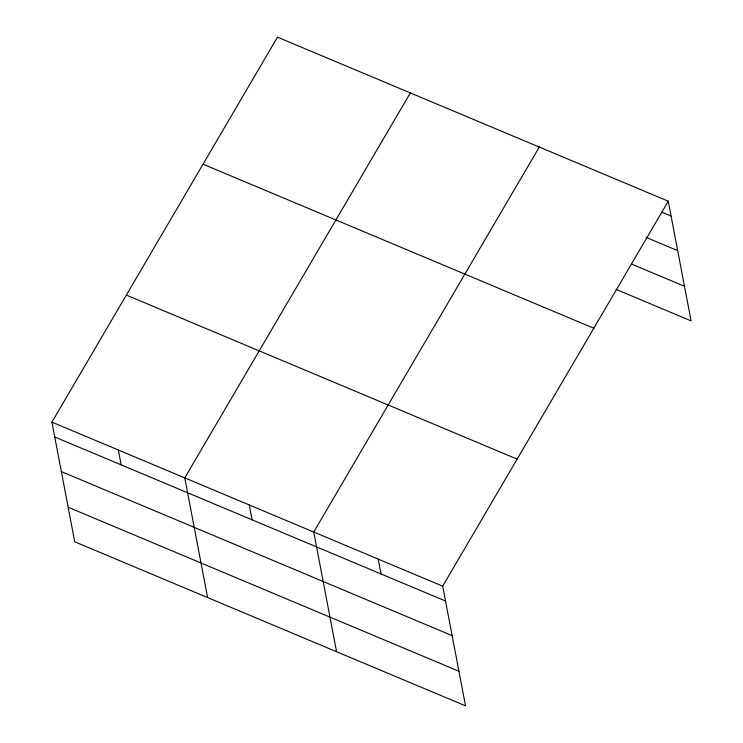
<?xml version="1.0" encoding="UTF-8"?>
<svg xmlns="http://www.w3.org/2000/svg" width="743" height="743" viewBox="0 0 743 743"><rect width="100%" height="100%" fill="white"/><g stroke="black" fill="none" stroke-linecap="round" stroke-linejoin="round"><path stroke-width="1.11" d="M668.254 201.195L442.698 586.171L465.527 705.85L74.746 541.805L51.917 422.126L277.473 37.15L668.254 201.195L691.083 320.874L616.04 289.371M410.34 92.921L184.775 477.898L207.613 597.586M539.297 147.058L313.732 532.034L336.57 651.713M661.576 212.061L671.096 216.055M645.983 237.333L677.69 250.651M631.634 264.099L684.489 286.287M203.043 164.194L593.824 328.239M126.347 295.082L517.128 459.128M51.917 422.126L442.698 586.171M54.75 436.995L445.531 601.031M61.344 471.582L452.125 635.627M68.142 507.218L458.923 671.263M378.215 559.098L381.048 573.967M249.258 504.971L252.091 519.831M118.341 450.017L121.183 464.877"/></g></svg>
